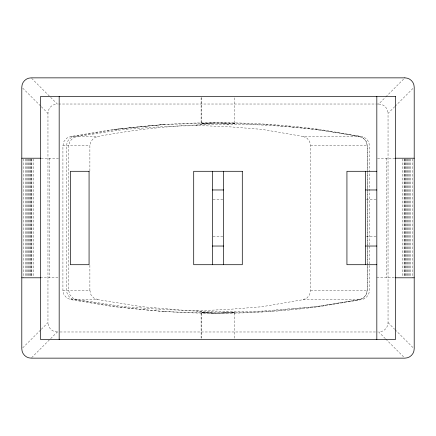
<?xml version="1.0" encoding="UTF-8"?>
<svg xmlns="http://www.w3.org/2000/svg" width="436" height="436" viewBox="0 0 436 436"><rect width="100%" height="100%" fill="white"/><g stroke="black" fill="none" stroke-linecap="round" stroke-linejoin="round"><path stroke-width="0.33" stroke-dasharray="2.18 1.64" d="M303.194 136.468L306.971 138.125L309.631 141.449L310.59 145.706L310.59 290.425L309.647 294.649L307.031 297.957L303.309 299.641L261.834 306.753L231.293 309.178L211.983 310.176L195.922 310.459L179.49 310.176L158.802 309.178L124.505 306.753L77.101 299.641L72.807 297.957L69.793 294.649L68.708 290.425L68.708 145.706L69.814 141.449L72.877 138.125L77.232 136.468L124.505 129.361L158.802 126.936L179.49 125.933L203.803 125.721L231.293 126.936L261.834 129.361L303.194 136.468L359.319 136.468L363.401 138.125L366.273 141.449L367.303 145.706L367.303 290.425L366.289 294.649L363.466 297.957L359.444 299.641L316.939 306.639L266.015 311.631M164.209 311.631L113.284 306.639L70.779 299.641L66.757 297.957L63.934 294.649L62.92 290.425L62.92 145.706L63.95 141.449L66.822 138.125L70.899 136.468L113.284 129.47L164.089 124.483L212.425 123.023L266.134 124.483M89.887 170.847L89.887 145.706L90.928 141.449L93.811 138.125L97.909 136.468C184.014 120.173 273.089 120.173 359.193 136.468L363.292 138.125L366.175 141.449L367.216 145.706L367.216 290.425L366.196 294.649L363.357 297.957L359.319 299.641L315.849 306.639L260.821 311.184L234.088 311.844L204.25 311.631L186.494 310.519L141.253 306.639L97.789 299.641L70.779 299.641M22.754 347.846L40.826 329.774M41.3 329.3L47.96 322.64L47.96 113.36A9.341 9.341 0 0 1 57.301 104.019L50.641 97.359M31.621 357.667L50.167 339.115M50.641 338.641L57.301 331.981L59.345 331.981M376.655 104.019L378.699 104.019L385.359 97.359M385.833 96.885L404.379 78.333M385.359 338.641L378.699 331.981A9.341 9.341 0 0 0 388.04 322.64L388.04 113.36L394.7 106.7M395.174 106.226L413.246 88.154M195.922 125.655L199.563 124.483L213.177 123.023M201.094 97.882L201.094 123.377L204.244 123.17M201.094 338.123L201.094 312.732L222.752 312.481L228.551 311.86M234.819 338.123L234.835 312.607L214.806 313.092L201.094 312.732M164.209 124.483L113.284 129.47M234.819 97.877L234.835 123.508L201.094 123.377M234.819 312.743L218 313.299L201.181 312.743L201.181 338.123M231.603 312.759L266.134 311.631M58.664 104.019L375.974 104.019M316.7 129.47L359.319 136.468M70.899 136.468L97.909 136.468M62.92 145.706L89.887 145.706M310.59 145.706L367.303 145.706M41.153 158.208L58.506 158.208M377.494 158.208L395.512 158.208M213.051 199.312L223.608 199.312M366.278 199.312L376.829 199.312M213.051 236.688L223.608 236.688M366.278 236.688L376.829 236.688M40.488 277.792L58.506 277.792M376.829 277.792L394.847 277.792M62.92 290.425L89.887 290.425L90.906 294.649L93.745 297.957L97.789 299.641M310.59 290.425L367.303 290.425M303.309 299.641L359.444 299.641M60.026 331.981L377.336 331.981M222.752 312.481L234.835 312.607M234.819 123.257L218 122.701L201.181 123.257L201.181 96.541M164.089 311.631L205.247 312.972M233.053 123.404L234.835 123.508M266.015 124.483L316.939 129.47M222.752 123.633L228.551 124.255M213.177 313.092L199.563 311.631L195.922 310.459M388.04 322.64L394.7 329.3M395.174 329.774L413.246 347.846M385.833 339.115L404.379 357.667M31.621 78.333L50.167 96.885M22.754 88.154L40.826 106.226M41.3 106.7L47.96 113.36M412.374 158.884L412.374 277.792M410.554 158.884L410.554 277.116M409.589 158.884L409.589 277.116M408.728 158.884L408.728 277.116M407.764 158.884L407.764 277.116M406.902 158.884L406.902 277.116M405.938 158.884L405.938 277.116M405.077 158.884L405.077 277.116M404.859 158.884L404.859 277.116M404.118 158.884L404.118 277.116M402.292 158.884L402.292 277.116M386.171 158.208L386.171 277.792M89.887 265.284L89.887 290.425M49.829 158.208L49.829 277.792M33.708 158.884L33.708 277.116M31.883 158.884L31.883 277.116M31.141 158.884L31.141 277.116M30.923 158.884L30.923 277.116M30.062 158.884L30.062 277.116M29.098 158.884L29.098 277.116M28.236 158.884L28.236 277.116M27.272 158.884L27.272 277.116M26.411 158.884L26.411 277.116M25.446 158.884L25.446 277.116M23.626 158.884L23.626 277.792M378.699 104.019A9.341 9.341 0 0 1 388.04 113.36M57.301 331.981A9.341 9.341 0 0 1 47.96 322.64M116.734 129.361L74.463 136.359A9.341 9.341 0 0 0 66.648 145.575L66.648 290.425A9.341 9.341 0 0 0 74.583 299.663L116.734 306.639A773.704 773.704 0 0 0 319.266 306.639L361.537 299.641A9.341 9.341 0 0 0 369.352 290.425L369.352 145.706A9.341 9.341 0 0 0 361.417 136.468L319.266 129.361A773.704 773.704 0 0 0 116.734 129.361"/><path stroke-width="0.65" d="M21.8 158.208L40.488 158.208M395.512 158.208L414.2 158.208M376.829 171.288L346.931 171.288L346.931 264.712L376.829 264.712M212.392 189.971L223.608 189.971M365.619 189.971L376.829 189.971M212.392 246.029L223.608 246.029M365.619 246.029L376.829 246.029M21.8 277.792L40.488 277.792M395.512 277.792L414.2 277.792M376.829 96.541L376.829 339.459M365.619 171.288L365.619 264.712M223.608 171.288L223.608 264.712M212.392 171.288L212.392 264.712M59.171 96.541L59.171 339.459M404.859 77.859L31.141 77.859A9.341 9.341 0 0 0 21.8 87.2L21.8 348.8A9.341 9.341 0 0 0 31.141 358.141L404.859 358.141A9.341 9.341 0 0 0 414.2 348.8L414.2 87.2A9.341 9.341 0 0 0 404.859 77.859M395.512 96.541L40.488 96.541L40.488 339.459L395.512 339.459L395.512 96.541M89.069 171.288L70.381 171.288L70.381 264.712L89.069 264.712L89.069 171.288M242.291 171.288L193.709 171.288L193.709 264.712L242.291 264.712L242.291 171.288"/></g></svg>
